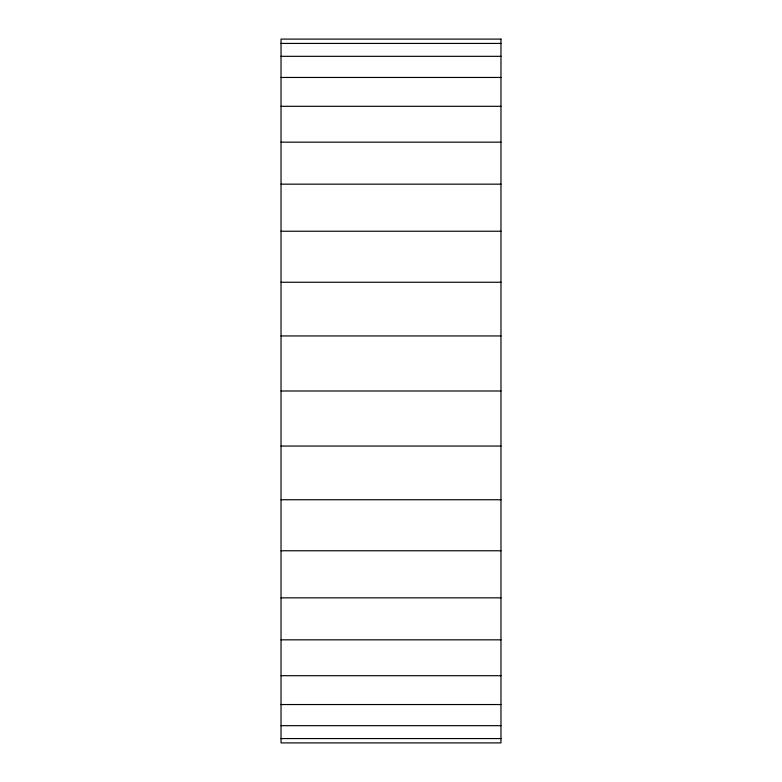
<?xml version="1.0" encoding="UTF-8"?>
<svg xmlns="http://www.w3.org/2000/svg" width="782" height="782" viewBox="0 0 782 782"><rect width="100%" height="100%" fill="white"/><g stroke="black" fill="none" stroke-linecap="round" stroke-linejoin="round"><path stroke-width="1.17" d="M281.031 43.43L500.969 43.43M281.031 56.324L500.969 56.324M281.031 77.457L500.969 77.457M281.031 106.303L500.969 106.303M281.031 142.168L500.969 142.168M281.031 184.161L500.969 184.161M281.031 231.237L500.969 231.237M281.031 282.253L500.969 282.253M281.031 335.947L500.969 335.947M281.031 391L500.969 391M281.031 446.053L500.969 446.053M281.031 499.747L500.969 499.747M281.031 550.763L500.969 550.763M281.031 597.839L500.969 597.839M281.031 639.832L500.969 639.832M281.031 675.697L500.969 675.697M281.031 704.543L500.969 704.543M281.031 725.676L500.969 725.676M281.031 738.57L500.969 738.57M500.969 39.1L281.031 39.1L281.031 742.9L500.969 742.9L500.969 39.1"/></g></svg>
